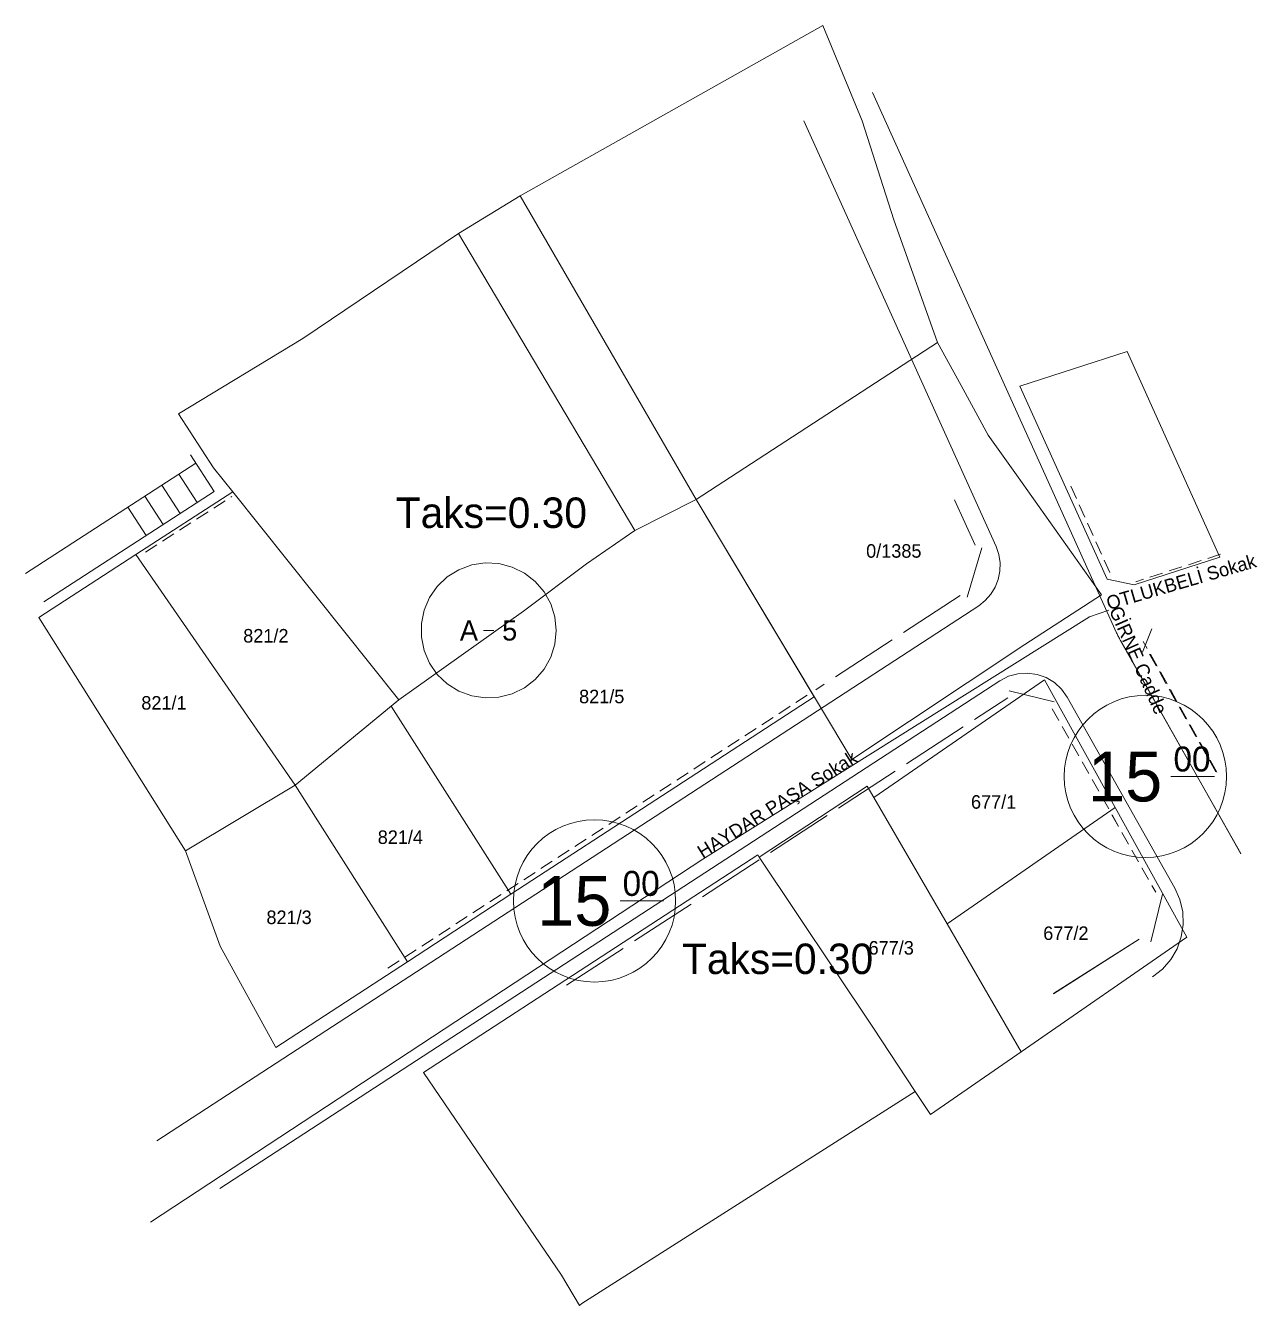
# Model space of a CAD drawing. Header units: centimetres. Extents: x 562865 to 1310255, y -148070 to 32737.
# Drawn here: x 562865 to 581083, y -4954 to 13971 of the extents above; entities that cross this region are included whole.
import ezdxf

# ---------------------------------------------------------------- set-up
doc = ezdxf.new("R2010")
doc.units = ezdxf.units.CM
doc.header["$LTSCALE"] = 2.5
for name, color, linetype, lineweight in [('ADAKENARI', 18, 'Continuous', 5), ('KALDIRIM', 7, 'Continuous', 0), ('OTOPARK', 18, 'Continuous', 0), ('SM_DAIRE', 7, 'Continuous', 0), ('SM_DOGRU', 18, 'Continuous', 0), ('SM_KATADEDI', 18, 'Continuous', 0), ('SM_NIZAM', 18, 'Continuous', 0), ('SM_TAKS', 18, 'Continuous', 0), ('SM_YGEN', 18, 'Continuous', 0), ('Z_ADAPARSEL_NO', 7, 'Continuous', 0), ('Z_ADAPARSEL_PL', 7, 'Continuous', 0), ('Z_YOL_ADI', 7, 'Continuous', 0), ('Z_YOL_PL', 7, 'Continuous', 0)]:
    doc.layers.add(name, color=color, linetype=linetype, lineweight=lineweight)

msp = doc.modelspace()

# ---------------------------------------------------------------- linework, layer by layer
at = {"layer": 'ADAKENARI', "lineweight": 9}
for p, q in [((565899.1, 7000), (565913.8, 7009.5)), ((578405.1, 6977.5), (578322.8, 7159.8)), ((565647.2, 6837), (565815.1, 6945.7)), ((576602.5, 6960.1), (576906.5, 6286.8)), ((578528.6, 6704.1), (578446.3, 6886.4)), ((565395.4, 6674), (565563.3, 6782.7)), ((564891.7, 6348), (565059.6, 6456.7)), ((565143.5, 6511), (565311.4, 6619.7)), ((578652.1, 6430.7), (578569.8, 6613)), ((564639.9, 6185), (564807.8, 6293.6)), ((577005.7, 6249.3), (576792.5, 5520.8)), ((578775.5, 6157.3), (578693.2, 6339.6)), ((578899, 5883.9), (578816.7, 6066.1)), ((576688.7, 5542.8), (575850.7, 4997.2)), ((575683, 4888.1), (574845, 4342.5)), ((579451.4, 4761.7), (579394.1, 4863.4)), ((579583.4, 4505.8), (579487.7, 4675.5)), ((579598.8, 4500.4), (579500.5, 4674.6)), ((579730.7, 4244.5), (579632.5, 4418.7)), ((579746.1, 4239.1), (579647.9, 4413.3)), ((574677.4, 4233.3), (574550.4, 4150.7)), ((574424.7, 4068.8), (574257, 3959.7)), ((576898.1, 3710), (577390, 4030.4)), ((577411.9, 4134.2), (578076.5, 3971.5)), ((579878.1, 3983.2), (579779.9, 4157.4)), ((579893.5, 3977.8), (579795.2, 4152)), ((574173.2, 3905.1), (574005.6, 3796)), ((578048, 3869.3), (578146.3, 3695.1)), ((578048.4, 3869.1), (578146.7, 3694.9)), ((580025.5, 3721.9), (579927.2, 3896.1)), ((580040.8, 3716.5), (579942.6, 3890.7)), ((573921.8, 3741.5), (573754.2, 3632.4)), ((575892.7, 3055), (576730.5, 3600.8)), ((578195.4, 3608), (578293.7, 3433.8)), ((578195.8, 3607.8), (578294, 3433.6)), ((580172.8, 3460.6), (580074.6, 3634.8)), ((580188.2, 3455.2), (580090, 3629.4)), ((573419, 3414.1), (573251.4, 3305)), ((573670.4, 3577.8), (573502.8, 3468.7)), ((573167.6, 3250.4), (573000, 3141.3)), ((578342.8, 3346.7), (578441, 3172.5)), ((578343.1, 3346.5), (578441.4, 3172.3)), ((580320.2, 3199.3), (580222, 3373.5)), ((580335.6, 3193.9), (580237.3, 3368.1)), ((572916.2, 3086.8), (572748.5, 2977.6)), ((578490.1, 3085.4), (578588.4, 2911.2)), ((578490.5, 3085.2), (578588.7, 2910.9)), ((580467.6, 2938), (580369.3, 3112.2)), ((580482.9, 2932.5), (580384.7, 3106.8)), ((572664.7, 2923.1), (572497.1, 2814)), ((574887.2, 2399.9), (575725.1, 2945.8)), ((572413.3, 2759.4), (572245.7, 2650.3)), ((578637.5, 2824.1), (578735.7, 2649.9)), ((578637.9, 2823.8), (578736.1, 2649.6)), ((572161.9, 2595.7), (571994.3, 2486.6)), ((578784.9, 2562.8), (578883.1, 2388.6)), ((578785.2, 2562.5), (578883.5, 2388.3)), ((571910.5, 2432.1), (571742.9, 2322.9)), ((573881.8, 1744.9), (574719.6, 2290.8)), ((578932.2, 2301.5), (579030.5, 2127.2)), ((578932.6, 2301.2), (579030.8, 2127)), ((571407.7, 2104.7), (571240, 1995.6)), ((571659.1, 2268.4), (571491.5, 2159.3)), ((571156.2, 1941), (570988.6, 1831.9)), ((579079.6, 2040.1), (579177.8, 1865.9)), ((579080, 2039.9), (579178.2, 1865.7)), ((570904.8, 1777.4), (570737.2, 1668.2)), ((579227, 1778.8), (579325.2, 1604.6)), ((579227.3, 1778.6), (579325.6, 1604.4)), ((570653.4, 1613.7), (570485.8, 1504.6)), ((572876.3, 1089.9), (573714.2, 1635.7)), ((579374.3, 1517.5), (579472.6, 1343.3)), ((579374.7, 1517.3), (579472.9, 1343.1)), ((570402, 1450), (570234.4, 1340.9)), ((570150.6, 1286.3), (569983, 1177.2)), ((579521.7, 1256.2), (579579, 1154.6)), ((579522.1, 1256), (579579.4, 1154.3)), ((569647.7, 959), (569480.1, 849.9)), ((569899.2, 1122.7), (569731.6, 1013.5)), ((571870.9, 434.8), (572708.7, 980.7)), ((569396.3, 795.3), (569228.7, 686.2)), ((569144.9, 631.6), (568977.3, 522.5)), ((568893.5, 468), (568725.9, 358.8)), ((568642.1, 304.3), (568474.5, 195.2)), ((570865.4, -220.2), (571703.3, 325.7)), ((568390.7, 140.6), (568223.1, 31.5))]:
    msp.add_line(p, q, dxfattribs=at)
at = {"layer": 'ADAKENARI'}
for p, q in [((580252.3, 6060.9), (580062, 5999.4)), ((580537.8, 6153.1), (580347.5, 6091.7)), ((579681.4, 5876.4), (579491.1, 5814.9)), ((579966.9, 5968.7), (579776.6, 5907.2)), ((579260.5, 5703.6), (578861.5, 5784.6)), ((579260.5, 5703.6), (578861.5, 5784.6)), ((579395.9, 5784.2), (579283.1, 5747.7)), ((579385.5, 4704), (579521.6, 5052.4))]:
    msp.add_line(p, q, dxfattribs=at)
at = {"layer": 'ADAKENARI', "lineweight": 20}
for p, q in [((579681.2, 1126.1), (579504.8, 422.3)), ((579681.5, 1125.9), (579505.2, 422.1)), ((579332.3, 460.7), (578066.5, -344.1)), ((579332.7, 460.5), (578066.8, -344.3))]:
    msp.add_line(p, q, dxfattribs=at)
at = {"layer": 'KALDIRIM'}
for p, q in [((579000.6, 4990.5), (575392, 12981.7)), ((577217.3, 6266.8), (574375, 12561.2)), ((565302.6, 7626.1), (565655.6, 7080.7)), ((565655.6, 7080.7), (563137.1, 5450.6)), ((577258.1, 6149.8), (577217.3, 6266.8)), ((577277.6, 6027.4), (577258.1, 6149.8)), ((577251.1, 5782), (577275.3, 5903.5)), ((577275.3, 5903.5), (577277.6, 6027.4)), ((577205.9, 5666.7), (577251.1, 5782)), ((577058.7, 5468.6), (577141.1, 5561.1)), ((577141.1, 5561.1), (577205.9, 5666.7)), ((576961.2, 5392), (564806.9, -2520.6)), ((576961.2, 5392), (577058.7, 5468.6)), ((579000.6, 4990.5), (579006.9, 4976.7)), ((579006.9, 4976.7), (579013.4, 4962.9)), ((579013.4, 4962.9), (579020, 4949.3)), ((579020, 4949.3), (579026.8, 4935.7)), ((579026.8, 4935.7), (579033.7, 4922.2)), ((579033.7, 4922.2), (579040.8, 4908.7)), ((579040.8, 4908.7), (579048.1, 4895.4)), ((579048.1, 4895.4), (579055.5, 4882.1)), ((580835.2, 1726.2), (579055.5, 4882.1)), ((580835.6, 1725.9), (579055.8, 4881.9)), ((577539.8, 4387.3), (577402.2, 4349.2)), ((577682.2, 4396.8), (577539.8, 4387.3)), ((577823.6, 4377.2), (577682.2, 4396.8)), ((577958.1, 4329.3), (577823.6, 4377.2)), ((565740.4, -3225.4), (577275.2, 4283.9)), ((577402.2, 4349.2), (577275.2, 4283.9)), ((578080.1, 4255.1), (577958.1, 4329.3)), ((578184.4, 4157.7), (578080.1, 4255.1)), ((578266.9, 4041.1), (578184.4, 4157.7)), ((579859.6, 1216.8), (578266.9, 4041.1)), ((579860, 1216.6), (578267.2, 4040.9)), ((579935.3, 1046.8), (579859.6, 1216.8)), ((579935.6, 1046.6), (579860, 1216.6)), ((579977.5, 865.6), (579935.3, 1046.8)), ((579977.8, 865.4), (579935.6, 1046.6)), ((579984.7, 679.7), (579977.5, 865.6)), ((579985.1, 679.5), (579977.8, 865.4)), ((579956.8, 495.8), (579984.7, 679.7)), ((579957.2, 495.6), (579985.1, 679.5)), ((579894.7, 320.4), (579956.8, 495.8)), ((579895.1, 320.2), (579957.2, 495.6)), ((579800.7, 159.9), (579894.7, 320.4)), ((579801, 159.7), (579895.1, 320.2)), ((579531.2, -94.2), (579678, 20)), ((579531.5, -94.4), (579678.4, 19.8)), ((579678, 20), (579800.7, 159.9)), ((579678.4, 19.8), (579801, 159.7))]:
    msp.add_line(p, q, dxfattribs=at)
at = {"layer": 'OTOPARK'}
for p, q in [((562865.5, 5870.3), (565383.9, 7500.4)), ((565403.8, 6917.7), (565132.1, 7337.4)), ((564900.1, 6591.6), (564628.4, 7011.4)), ((564880.2, 7174.4), (565151.9, 6754.7)), ((564376.5, 6848.4), (564648.2, 6428.6))]:
    msp.add_line(p, q, dxfattribs=at)
at = {"layer": 'SM_DAIRE'}
msp.add_polyline3d([(570692.8, 5228.8, 0), (570632.2, 5421.8, 0), (570534, 5598.7, 0), (570402.2, 5752.3, 0), (570242.2, 5876.1, 0), (570060.5, 5965.2, 0), (569864.7, 6015.9, 0), (569662.6, 6026.2, 0), (569462.6, 5995.6, 0), (569272.8, 5925.3, 0), (569101.1, 5818.3, 0), (568954.5, 5678.9, 0), (568838.9, 5512.8, 0), (568759.1, 5326.8, 0), (568718.4, 5128.7, 0), (568718.4, 4926.3, 0), (568759.1, 4728.1, 0), (568838.9, 4542.2, 0), (568954.5, 4376.1, 0), (569101.1, 4236.7, 0), (569272.8, 4129.7, 0), (569462.6, 4059.4, 0), (569662.6, 4028.8, 0), (569864.7, 4039, 0), (570060.5, 4089.7, 0), (570242.2, 4178.8, 0), (570402.2, 4302.7, 0), (570534, 4456.2, 0), (570632.2, 4633.1, 0), (570692.8, 4826.2, 0), (570713.2, 5027.5, 0), (570692.8, 5228.8, 0)], close=True, dxfattribs=at)
at = {"layer": 'SM_DOGRU'}
msp.add_line((569638.2, 5027.5), (569788.2, 5027.5), dxfattribs=at)
at = {"layer": 'SM_YGEN'}
for p, q in [((579804.1, 2867.5), (580446.7, 2867.5)), ((571657.4, 1027.9), (572300, 1027.9))]:
    msp.add_line(p, q, dxfattribs=at)
for centre in [(579426, 2867.5), (571279.3, 1027.9)]:
    msp.add_circle(centre, 1200, dxfattribs=at)
at = {"layer": 'Z_ADAPARSEL_PL', "color": 1}
for points in [[(570179.4, 11453.9, 0), (574655.9, 13971.3, 0), (575238.4, 12563.9, 0), (575706.4, 11097.9, 0), (576349.4, 9286.9, 0), (572781.4, 6962.9, 0), (570179.4, 11453.9, 0)], [(572781.4, 6962.9, 0), (570179.4, 11453.9, 0), (569267.4, 10894.9, 0), (571875.4, 6506.9, 0), (572781.4, 6962.9, 0)], [(565126.4, 8227.9, 0), (566967.4, 9344.9, 0), (569267.4, 10894.9, 0), (571875.4, 6506.9, 0), (571162.4, 6009.9, 0), (570227.4, 5310.9, 0), (568383.4, 3998.9, 0), (565928.4, 7076.9, 0), (565644.4, 7433.9, 0), (565126.4, 8227.9, 0)], [(578777.4, 5553.9, 0), (577642.4, 4819.9, 0), (575082.4, 3119.9, 0), (572781.4, 6962.9, 0), (576349.4, 9286.9, 0), (576702.4, 8647.9, 0), (577099.4, 7913.9, 0), (577521.4, 7329.9, 0), (578777.4, 5553.9, 0)], [(580528.4, 6111.9, 0), (579260.4, 5701.9, 0), (578861.4, 5782.9, 0), (577570.4, 8640.9, 0), (579156.4, 9153.9, 0), (580528.4, 6111.9, 0)], [(568383.4, 3998.9, 0), (566852.4, 2739.9, 0), (564494.4, 6148.9, 0), (565928.4, 7076.9, 0), (568383.4, 3998.9, 0)], [(570043.4, 1124.9, 0), (574528.4, 4044.9, 0), (572781.4, 6962.9, 0), (571875.4, 6506.9, 0), (571162.4, 6009.9, 0), (570227.4, 5310.9, 0), (568383.4, 3998.9, 0), (568273.6, 3908.6, 0), (570043.4, 1124.9, 0)], [(566852.4, 2739.9, 0), (565230.4, 1769.9, 0), (563059.4, 5219.9, 0), (564494.4, 6148.9, 0), (566852.4, 2739.9, 0)], [(575408.4, 2558.9, 0), (577933.4, 4294.9, 0), (578977.4, 2407.9, 0), (576492.4, 688.9, 0), (575408.4, 2558.9, 0)], [(568273.6, 3908.6, 0), (570043.4, 1124.9, 0), (568512.4, 128.5, 0), (566852.4, 2739.9, 0), (568273.6, 3908.6, 0)], [(566566.3, -1138.9, 0), (565743.2, 357.7, 0), (565230.4, 1769.9, 0), (566852.4, 2739.9, 0), (568512.4, 128.5, 0), (566566.3, -1138.9, 0)], [(573716.4, 1674.9, 0), (575313.4, 2721.9, 0), (575408.4, 2558.9, 0), (576492.4, 688.9, 0), (577590.4, -1204.1, 0), (576248.4, -2132.1, 0), (576023.4, -1791.1, 0), (575395.4, -841.1, 0), (573716.4, 1674.9, 0)], [(578977.4, 2407.9, 0), (580039.4, 488.9, 0), (577590.4, -1204.1, 0), (576492.4, 688.9, 0), (578977.4, 2407.9, 0)], [(568750.4, -1510.1, 0), (573692.4, 1710.9, 0), (573716.4, 1674.9, 0), (575395.4, -841.1, 0), (576023.4, -1791.1, 0), (571089.4, -4928.1, 0), (571059.4, -4954.1, 0), (570791.4, -4505.1, 0), (568750.4, -1510.1, 0)]]:
    msp.add_polyline3d(points, close=True, dxfattribs=at)
at = {"layer": 'Z_YOL_PL', "color": 254}
msp.add_polyline3d([(564711.5, -3722, 0), (572881.5, 1647, 0), (578600.7, 5226.7, 0), (578884.5, 5327.7, 0)], dxfattribs=at)

# ---------------------------------------------------------------- texts
at = {"layer": 'SM_KATADEDI'}
msp.add_text('5', height=300, rotation=0.00039, dxfattribs=at).set_placement((569913.2, 4877.5))
at = {"layer": 'SM_NIZAM'}
msp.add_text('A', height=300, rotation=0.00039, dxfattribs=at).set_placement((569288.2, 4877.5))
at = {"layer": 'SM_TAKS'}
for p in [(568341, 6543), (572574, -53.7)]:
    msp.add_text('Taks=0.30', height=450, rotation=0.00039, dxfattribs=at).set_placement(p)
at = {"layer": 'SM_YGEN'}
for s, height, p in [('15', 737.85, (578577.5, 2498.6)), ('00', 368.93, (579841, 2941.3)), ('15', 737.85, (570430.7, 659)), ('00', 368.93, (571694.3, 1101.7))]:
    msp.add_text(s, height=height, rotation=0.00039, dxfattribs=at).set_placement(p)
at = {"layer": 'Z_ADAPARSEL_NO', "color": 30}
for s, p in [('0/1385', (575296.4, 6102.4)), ('821/2', (566084.2, 4848.3)), ('821/1', (564576.9, 3856)), ('821/5', (571051.2, 3950)), ('677/1', (576846.8, 2391)), ('821/4', (568073.2, 1869.7)), ('821/3', (566427.5, 685.1)), ('677/2', (577915.5, 450.1)), ('677/3', (575332.4, 234.1))]:
    msp.add_text(s, height=200, dxfattribs=at).set_placement(p)
at = {"layer": 'Z_YOL_ADI', "color": 18}
for s, rotation, p in [('OTLUKBELİ Sokak', 16.23298, (578884.5, 5327.7)), ('GİRNE Cadde', 293.85204, (578884.5, 5327.7)), ('HAYDAR PAŞA Sokak', 32.04266, (572881.5, 1647))]:
    msp.add_text(s, height=200, rotation=rotation, dxfattribs=at).set_placement(p)

doc.saveas('drawing.dxf')
